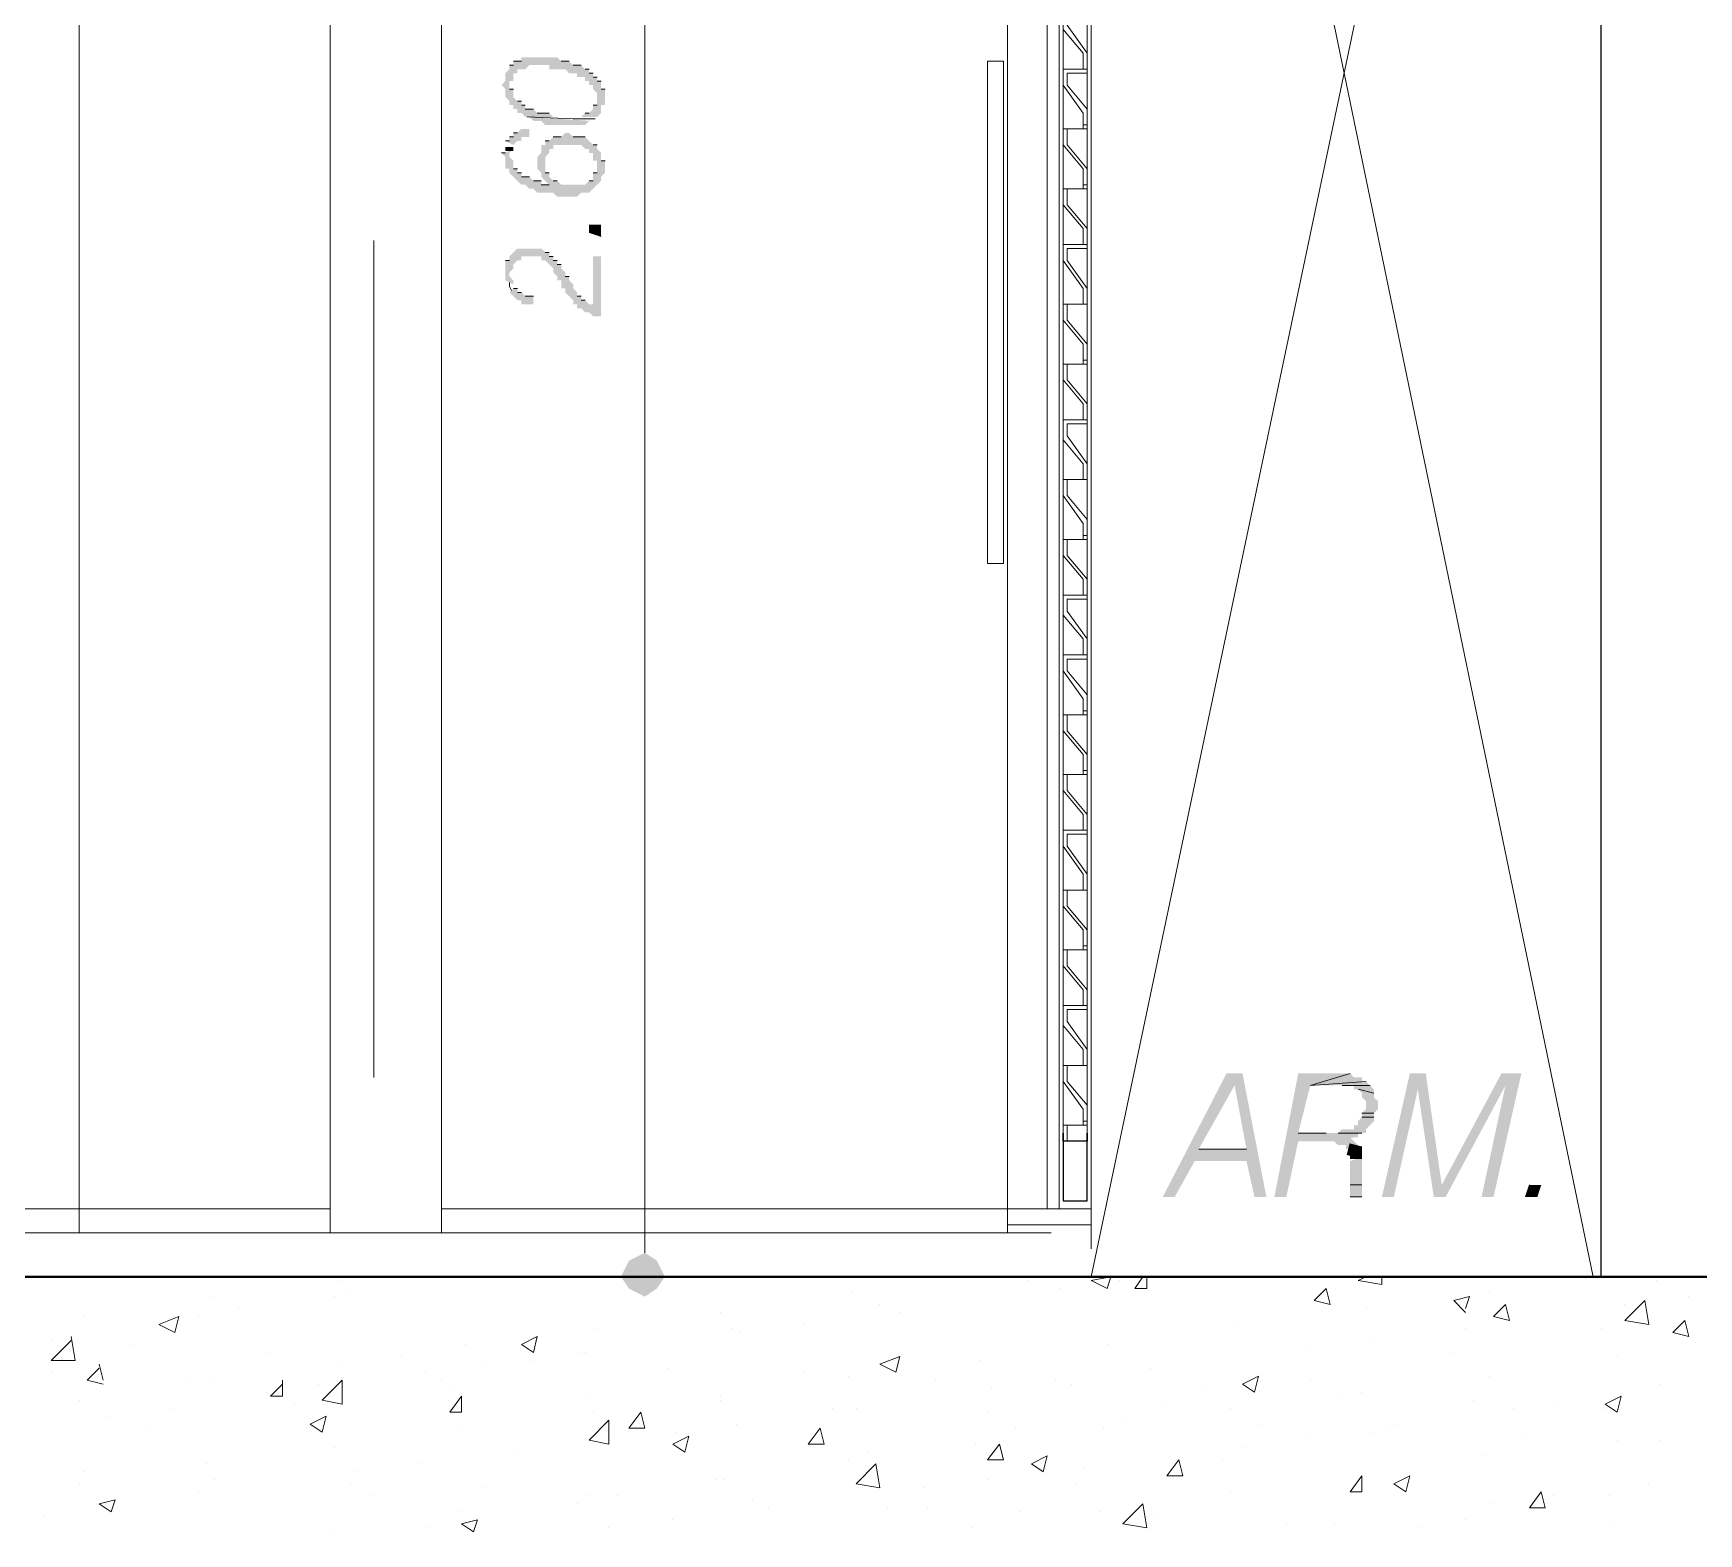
# Model space of a CAD drawing. Header units: millimetres. Extents: x 182 to 575, y -105 to 95.
# Drawn here: x 282.125 to 284.116, y 73.399 to 75.192 of the extents above; entities that cross this region are included whole.
import ezdxf

# ---------------------------------------------------------------- set-up
doc = ezdxf.new("R2010")
doc.units = ezdxf.units.MM
doc.header["$MEASUREMENT"] = 0
doc.layers.add('PDF_Geometry', color=7, linetype='Continuous')
doc.layers.add('PDF_Solid Fills', color=7, linetype='Continuous')

msp = doc.modelspace()

# ---------------------------------------------------------------- hatches: boundary and pattern name
at = {"layer": 'PDF_Solid Fills', "transparency": 33554559}
for points in [[(282.704, 75.1015), (282.704, 75.0967), (282.7088, 75.0967), (282.7135, 75.092), (282.7469, 75.092), (282.7421, 75.0967), (282.7278, 75.0967), (282.7231, 75.1015), (282.7135, 75.1015), (282.7135, 75.1062), (282.7088, 75.1062), (282.7088, 75.111), (282.704, 75.111), (282.6992, 75.1158), (282.6992, 75.1253), (282.6945, 75.1253), (282.6945, 75.1348), (282.6992, 75.1348), (282.6992, 75.1443), (282.704, 75.1443), (282.704, 75.1491), (282.7135, 75.1491), (282.7183, 75.1539), (282.7421, 75.1539), (282.7421, 75.1491), (282.7612, 75.1491), (282.7659, 75.1443), (282.7754, 75.1443), (282.7754, 75.1396), (282.785, 75.1396), (282.785, 75.1348), (282.7897, 75.1348), (282.7897, 75.1301), (282.7945, 75.1301), (282.7945, 75.1253), (282.7993, 75.1205), (282.7993, 75.1062), (282.7945, 75.1062), (282.7945, 75.1015), (282.7897, 75.0967), (282.785, 75.0967), (282.7802, 75.092), (282.7993, 75.092), (282.804, 75.0967), (282.804, 75.1062), (282.8088, 75.1062), (282.8088, 75.1253), (282.804, 75.1253), (282.804, 75.1348), (282.7993, 75.1348), (282.7993, 75.1396), (282.7945, 75.1396), (282.7945, 75.1443), (282.7897, 75.1443), (282.7897, 75.1491), (282.785, 75.1491), (282.7802, 75.1539), (282.7707, 75.1539), (282.7659, 75.1586), (282.7564, 75.1586), (282.7516, 75.1634), (282.7088, 75.1634), (282.7088, 75.1586), (282.6992, 75.1586), (282.6992, 75.1539), (282.6945, 75.1539), (282.6945, 75.1491), (282.6897, 75.1443), (282.6897, 75.1348), (282.685, 75.1301), (282.6897, 75.1253), (282.6897, 75.1158), (282.6945, 75.111), (282.6945, 75.1062), (282.6992, 75.1062), (282.6992, 75.1015)], [(282.7326, 75.0872), (282.7373, 75.0824), (282.785, 75.0824), (282.7897, 75.0872), (282.7945, 75.0872), (282.7183, 75.092), (282.7231, 75.0872)], [(282.6945, 75.0634), (282.6897, 75.0634), (282.6992, 75.0586), (282.704, 75.0634), (282.7088, 75.0634), (282.7088, 75.0681), (282.7183, 75.0681), (282.7183, 75.0777), (282.7088, 75.0777), (282.704, 75.0729), (282.6992, 75.0729), (282.6992, 75.0681), (282.6945, 75.0681)], [(282.7897, 74.9539), (282.804, 74.9491), (282.804, 74.9634), (282.7897, 74.9634)], [(282.7897, 74.8586), (282.7945, 74.8539), (282.804, 74.8539), (282.804, 74.9253), (282.7945, 74.9253), (282.7945, 74.8682), (282.7897, 74.8682), (282.785, 74.8729), (282.7802, 74.8729), (282.7802, 74.8777), (282.7754, 74.8777), (282.7754, 74.8824), (282.7707, 74.8872), (282.7707, 74.892), (282.7659, 74.8967), (282.7659, 74.9015), (282.7612, 74.9015), (282.7612, 74.9062), (282.7564, 74.911), (282.7564, 74.9158), (282.7516, 74.9158), (282.7516, 74.9205), (282.7469, 74.9205), (282.7469, 74.9253), (282.7421, 74.9253), (282.7421, 74.9301), (282.7373, 74.9301), (282.7326, 74.9348), (282.704, 74.9348), (282.6992, 74.9301), (282.6945, 74.9253), (282.6945, 74.9205), (282.6897, 74.9205), (282.6897, 74.8967), (282.6992, 74.892), (282.6992, 74.8967), (282.6945, 74.9015), (282.6945, 74.9062), (282.6992, 74.911), (282.6992, 74.9158), (282.704, 74.9205), (282.7088, 74.9205), (282.7088, 74.9253), (282.7326, 74.9253), (282.7326, 74.9205), (282.7373, 74.9205), (282.7421, 74.9158), (282.7469, 74.911), (282.7469, 74.9062), (282.7516, 74.9015), (282.7516, 74.8967), (282.7564, 74.8967), (282.7564, 74.8872), (282.7612, 74.8872), (282.7612, 74.8824), (282.7659, 74.8777), (282.7707, 74.8729), (282.7707, 74.8682), (282.7754, 74.8682), (282.7754, 74.8634), (282.7802, 74.8634), (282.785, 74.8586)], [(282.7088, 74.8729), (282.7088, 74.8682), (282.7231, 74.8682), (282.7231, 74.8777), (282.7135, 74.8777), (282.7088, 74.8824), (282.704, 74.8824), (282.704, 74.8872), (282.6992, 74.8872), (282.6945, 74.8824), (282.704, 74.8729)], [(283.904, 73.9491), (283.8802, 73.9491), (283.8088, 73.8158), (283.7897, 73.9491), (283.7707, 73.9491), (283.7373, 73.8015), (283.7516, 73.8015), (283.7802, 73.9301), (283.7993, 73.8015), (283.8135, 73.8015), (283.885, 73.9348), (283.8564, 73.8015), (283.8707, 73.8015)], [(283.6993, 73.8015), (283.7135, 73.8015), (283.7135, 73.8491), (283.6993, 73.8443)], [(283.9135, 73.8158), (283.9088, 73.8015), (283.9231, 73.8015), (283.9278, 73.8158)], [(282.8564, 73.6824), (282.8707, 73.692), (282.8802, 73.7062), (282.8707, 73.7253), (282.8564, 73.7348), (282.8373, 73.7253), (282.8278, 73.7062), (282.8373, 73.692)]]:
    msp.add_hatch(color=256, dxfattribs=at).paths.add_polyline_path(points)
h = msp.add_hatch(color=256, dxfattribs=at)
h.paths.add_polyline_path([(282.7373, 75.0253), (282.7373, 75.0443), (282.7421, 75.0491), (282.7421, 75.0539), (282.7469, 75.0539), (282.7469, 75.0586), (282.7802, 75.0586), (282.785, 75.0539), (282.7897, 75.0539), (282.7897, 75.0491), (282.7945, 75.0491), (282.7945, 75.0396), (282.7993, 75.0396), (282.7993, 75.0253), (282.7945, 75.0253), (282.7945, 75.0158), (282.7897, 75.0158), (282.785, 75.011), (282.7564, 75.011), (282.7516, 75.0158), (282.7469, 75.0158), (282.7421, 75.0205), (282.7421, 75.0253)])
h.paths.add_polyline_path([(282.7326, 75.0491), (282.7278, 75.0443), (282.7278, 75.0301), (282.7326, 75.0253), (282.7326, 75.0205), (282.7373, 75.0158), (282.7421, 75.011), (282.7326, 75.011), (282.7326, 75.0158), (282.7231, 75.0158), (282.7183, 75.0205), (282.7088, 75.0205), (282.7088, 75.0253), (282.704, 75.0253), (282.704, 75.0301), (282.6992, 75.0301), (282.6992, 75.0396), (282.6945, 75.0443), (282.6945, 75.0491), (282.6992, 75.0539), (282.6897, 75.0491), (282.685, 75.0491), (282.6897, 75.0443), (282.6897, 75.0301), (282.6945, 75.0301), (282.6945, 75.0253), (282.6992, 75.0205), (282.704, 75.0158), (282.7088, 75.011), (282.7135, 75.011), (282.7183, 75.0062), (282.7231, 75.0062), (282.7278, 75.0015), (282.7469, 75.0015), (282.7516, 74.9967), (282.7754, 74.9967), (282.7802, 75.0015), (282.7897, 75.0015), (282.804, 75.0158), (282.804, 75.0205), (282.8088, 75.0253), (282.8088, 75.0396), (282.804, 75.0396), (282.804, 75.0491), (282.7993, 75.0539), (282.7993, 75.0586), (282.7945, 75.0586), (282.7897, 75.0634), (282.785, 75.0681), (282.7707, 75.0681), (282.7659, 75.0729), (282.7612, 75.0729), (282.7564, 75.0681), (282.7469, 75.0681), (282.7421, 75.0634), (282.7373, 75.0634), (282.7373, 75.0586), (282.7326, 75.0586)], flags=0)
h = msp.add_hatch(color=256, dxfattribs=at)
h.paths.add_polyline_path([(283.5612, 73.9348), (283.5754, 73.8586), (283.5183, 73.8586)])
h.paths.add_polyline_path([(283.5992, 73.8015), (283.5707, 73.9491), (283.5516, 73.9491), (283.4754, 73.8015), (283.4897, 73.8015), (283.5135, 73.8443), (283.5754, 73.8443), (283.585, 73.8015)], flags=0)
h = msp.add_hatch(color=256, dxfattribs=at)
h.paths.add_polyline_path([(283.7135, 73.9205), (283.7183, 73.9158), (283.7183, 73.9062), (283.7135, 73.9015), (283.7135, 73.8967), (283.7088, 73.892), (283.7088, 73.8872), (283.704, 73.8872), (283.704, 73.8824), (283.6897, 73.8824), (283.685, 73.8777), (283.6373, 73.8777), (283.6516, 73.9348), (283.704, 73.9348), (283.704, 73.9301), (283.7088, 73.9301), (283.7135, 73.9253)])
h.paths.add_polyline_path([(283.7278, 73.9205), (283.7278, 73.9301), (283.7231, 73.9348), (283.7183, 73.9396), (283.7135, 73.9396), (283.7135, 73.9443), (283.704, 73.9443), (283.6993, 73.9491), (283.6373, 73.9491), (283.6088, 73.8015), (283.6231, 73.8015), (283.6373, 73.8681), (283.6802, 73.8681), (283.685, 73.8634), (283.6945, 73.8634), (283.6945, 73.8586), (283.7088, 73.8586), (283.7088, 73.8634), (283.704, 73.8681), (283.6998, 73.8723), (283.7088, 73.8729), (283.7088, 73.8771), (283.7135, 73.8777), (283.7183, 73.8777), (283.7183, 73.8824), (283.7231, 73.8872), (283.7278, 73.892), (283.7278, 73.9015), (283.7326, 73.9062), (283.7326, 73.9158)], flags=0)

# ---------------------------------------------------------------- linework, layer by layer
at = {"layer": 'PDF_Geometry', "lineweight": 20}
for points in [[(282.1802, 73.7586), (282.1802, 76.6062)], [(282.4802, 76.3062), (282.4802, 73.7586), (282.6135, 73.7586), (282.6135, 76.3062)], [(283.3802, 75.2205), (283.385, 75.2205), (283.385, 75.2158), (283.3612, 75.2158), (283.3612, 75.2015), (283.385, 75.1681), (283.385, 75.1491), (283.3802, 75.1491), (283.3802, 75.1539), (283.3802, 75.1681), (283.3564, 75.1967), (283.3564, 75.2205)], [(283.3802, 75.1491), (283.385, 75.1491), (283.385, 75.1443), (283.3612, 75.1443), (283.3612, 75.1301), (283.385, 75.1015), (283.385, 75.0824), (283.3802, 75.0824), (283.3802, 75.0777), (283.3802, 75.0824), (283.3802, 75.0967), (283.3564, 75.1301), (283.3564, 75.1491)], [(283.3802, 75.0824), (283.385, 75.0824), (283.385, 75.0777), (283.3612, 75.0777), (283.3612, 75.0586), (283.385, 75.0301), (283.385, 75.011), (283.3802, 75.011), (283.3802, 75.0062), (283.3802, 75.011), (283.3802, 75.0301), (283.3564, 75.0586), (283.3564, 75.0777), (283.3802, 75.0777)], [(283.3802, 75.011), (283.385, 75.011), (283.385, 75.0062), (283.3612, 75.0062), (283.3612, 74.9872), (283.385, 74.9586), (283.385, 74.9396), (283.3802, 74.9396), (283.3802, 74.9443), (283.3802, 74.9586), (283.3564, 74.9872), (283.3564, 75.0062), (283.3802, 75.0062)], [(283.3802, 74.9396), (283.385, 74.9396), (283.385, 74.9348), (283.3612, 74.9348), (283.3612, 74.9205), (283.385, 74.8872), (283.385, 74.8682), (283.3802, 74.8682), (283.3802, 74.8729), (283.3802, 74.8872), (283.3564, 74.9205), (283.3564, 74.9396)], [(283.3802, 74.8682), (283.385, 74.8682), (283.3612, 74.8682), (283.3612, 74.8491), (283.385, 74.8205), (283.385, 74.8015), (283.3802, 74.8015), (283.3802, 74.7967), (283.3802, 74.8015), (283.3802, 74.8205), (283.3564, 74.8491), (283.3564, 74.8682)], [(283.3802, 74.8015), (283.385, 74.8015), (283.385, 74.7967), (283.3612, 74.7967), (283.3612, 74.7777), (283.385, 74.7491), (283.385, 74.7301), (283.3802, 74.7301), (283.3802, 74.7348), (283.3802, 74.7491), (283.3564, 74.7777), (283.3564, 74.7967), (283.3802, 74.7967)], [(283.3802, 74.7301), (283.385, 74.7301), (283.385, 74.7253), (283.3612, 74.7253), (283.3612, 74.711), (283.385, 74.6777), (283.385, 74.6586), (283.3802, 74.6586), (283.3802, 74.6634), (283.3802, 74.6777), (283.3564, 74.7062), (283.3564, 74.7301)], [(283.3802, 74.6586), (283.385, 74.6586), (283.3612, 74.6586), (283.3612, 74.6396), (283.385, 74.611), (283.385, 74.592), (283.3802, 74.592), (283.3802, 74.5872), (283.3802, 74.592), (283.3802, 74.6062), (283.3564, 74.6396), (283.3564, 74.6586)], [(283.3802, 74.592), (283.385, 74.592), (283.385, 74.5872), (283.3612, 74.5872), (283.3612, 74.5681), (283.385, 74.5396), (283.385, 74.5205), (283.3802, 74.5205), (283.3802, 74.5396), (283.3564, 74.5681), (283.3564, 74.5872), (283.3802, 74.5872)], [(283.3802, 74.5205), (283.385, 74.5205), (283.385, 74.5158), (283.3612, 74.5158), (283.3612, 74.5015), (283.385, 74.4682), (283.385, 74.4491), (283.3802, 74.4491), (283.3802, 74.4539), (283.3802, 74.4682), (283.3564, 74.4967), (283.3564, 74.5205)], [(283.3802, 74.4491), (283.385, 74.4491), (283.385, 74.4443), (283.3612, 74.4443), (283.3612, 74.4301), (283.385, 74.4015), (283.385, 74.3824), (283.3802, 74.3824), (283.3802, 74.3777), (283.3802, 74.3824), (283.3802, 74.3967), (283.3564, 74.4301), (283.3564, 74.4491)], [(283.3802, 74.3824), (283.385, 74.3824), (283.385, 74.3777), (283.3612, 74.3777), (283.3612, 74.3586), (283.385, 74.3301), (283.385, 74.311), (283.3802, 74.311), (283.3802, 74.3062), (283.3802, 74.311), (283.3802, 74.3301), (283.3564, 74.3586), (283.3564, 74.3777), (283.3802, 74.3777)], [(283.3802, 74.311), (283.385, 74.311), (283.385, 74.3062), (283.3612, 74.3062), (283.3612, 74.2872), (283.385, 74.2586), (283.385, 74.2396), (283.3802, 74.2396), (283.3802, 74.2443), (283.3802, 74.2586), (283.3564, 74.2872), (283.3564, 74.3062), (283.3802, 74.3062)], [(283.3802, 74.2396), (283.385, 74.2396), (283.385, 74.2348), (283.3612, 74.2348), (283.3612, 74.2205), (283.385, 74.1872), (283.385, 74.1681), (283.3802, 74.1681), (283.3802, 74.1729), (283.3802, 74.1872), (283.3564, 74.2205), (283.3564, 74.2396)], [(283.3802, 74.1681), (283.385, 74.1681), (283.3612, 74.1681), (283.3612, 74.1491), (283.385, 74.1205), (283.385, 74.1015), (283.3802, 74.1015), (283.3802, 74.0967), (283.3802, 74.1015), (283.3802, 74.1205), (283.3564, 74.1491), (283.3564, 74.1681)], [(283.3802, 74.1015), (283.385, 74.1015), (283.385, 74.0967), (283.3612, 74.0967), (283.3612, 74.0777), (283.385, 74.0491), (283.385, 74.0301), (283.3802, 74.0301), (283.3802, 74.0491), (283.3564, 74.0777), (283.3564, 74.0967), (283.3802, 74.0967)], [(283.3802, 74.0301), (283.385, 74.0301), (283.385, 74.0253), (283.3612, 74.0253), (283.3612, 74.011), (283.385, 73.9777), (283.385, 73.9586), (283.3802, 73.9586), (283.3802, 73.9634), (283.3802, 73.9777), (283.3564, 74.0062), (283.3564, 74.0301)], [(283.3802, 73.9586), (283.385, 73.9586), (283.3612, 73.9586), (283.3612, 73.9396), (283.385, 73.911), (283.385, 73.892), (283.3802, 73.892), (283.3802, 73.8872), (283.3802, 73.892), (283.3802, 73.9062), (283.3564, 73.9396), (283.3564, 73.9586)], [(283.6993, 73.9491), (283.6516, 73.9348), (283.6993, 73.9491)], [(283.7183, 73.9396), (283.6516, 73.9348), (283.7183, 73.9396)], [(283.7231, 73.9348), (283.6897, 73.9348), (283.7231, 73.9348)], [(283.7088, 73.9301), (283.7278, 73.9253), (283.7088, 73.9301)], [(283.685, 73.8777), (283.7135, 73.8777), (283.685, 73.8777)], [(283.2897, 73.7872), (283.3897, 73.7872), (283.3897, 73.7681), (283.2897, 73.7681)]]:
    msp.add_lwpolyline(points, close=True, dxfattribs=at)
for points in [[(283.2897, 73.7586), (283.2897, 76.611)], [(283.3564, 73.8681), (283.3564, 73.8872), (283.3802, 73.8872), (283.3802, 73.892), (283.385, 73.892), (283.385, 73.8872), (283.3612, 73.8872), (283.3612, 73.8681)], [(283.7278, 73.9015), (283.7135, 73.9015), (283.7278, 73.9015)], [(283.7135, 73.8967), (283.7278, 73.8967), (283.7135, 73.8967)], [(283.6373, 73.8777), (283.6707, 73.8777), (283.6373, 73.8777)], [(283.5183, 73.8586), (283.5754, 73.8586), (283.5183, 73.8586)], [(283.6993, 73.8158), (283.7135, 73.8158), (283.6993, 73.8158)], [(283.9088, 73.8015), (283.9135, 73.8158), (283.9088, 73.8015)], [(283.7135, 73.8015), (283.6993, 73.8015), (283.7135, 73.8015)], [(283.6993, 73.8015), (283.7135, 73.8015), (283.6993, 73.8015)]]:
    msp.add_lwpolyline(points, dxfattribs=at)
at = {"layer": 'PDF_Geometry', "lineweight": 13}
for points in [[(283.3897, 76.6062), (283.9897, 73.7062)], [(283.3897, 73.7062), (283.9992, 76.6062)], [(283.3897, 73.7967), (283.3897, 73.7872), (283.3897, 76.592)], [(283.3373, 76.5729), (283.3373, 73.7872)], [(283.3516, 76.5729), (283.3516, 73.7872)], [(283.2897, 73.7586), (283.2897, 76.3062), (282.6135, 76.3062), (282.6135, 73.7586)], [(282.8564, 73.7348), (282.8564, 73.7586), (282.8564, 76.2586), (282.8564, 76.2824)], [(283.3564, 73.8777), (283.3564, 75.8158)], [(283.385, 73.8777), (283.385, 75.8158)], [(282.6945, 75.1539), (282.6992, 75.1539), (282.6945, 75.1539)], [(282.6992, 75.1586), (282.7088, 75.1586), (282.6992, 75.1586)], [(282.7659, 75.1586), (282.7564, 75.1586), (282.7659, 75.1586)], [(282.7802, 75.1539), (282.7707, 75.1539), (282.7802, 75.1539)], [(282.7897, 75.1491), (282.785, 75.1491), (282.7897, 75.1491)], [(282.7945, 75.1443), (282.7897, 75.1443), (282.7945, 75.1443)], [(282.6992, 75.1253), (282.6945, 75.1253), (282.6992, 75.1253)], [(282.7993, 75.1396), (282.7945, 75.1396), (282.7993, 75.1396)], [(282.804, 75.1348), (282.7993, 75.1348), (282.804, 75.1348)], [(282.8088, 75.1253), (282.804, 75.1253), (282.8088, 75.1253)], [(282.7088, 75.111), (282.704, 75.111), (282.7088, 75.111)], [(282.7135, 75.1062), (282.7088, 75.1062), (282.7135, 75.1062)], [(282.7231, 75.1015), (282.7135, 75.1015), (282.7231, 75.1015)], [(282.7945, 75.1062), (282.7993, 75.1062), (282.7945, 75.1062)], [(282.7159, 75.092), (282.7707, 75.0896), (282.7969, 75.0896)], [(282.7421, 75.0967), (282.7278, 75.0967), (282.7421, 75.0967)], [(282.785, 75.0967), (282.7897, 75.0967), (282.785, 75.0967)], [(282.6897, 75.0634), (282.6945, 75.0634), (282.6897, 75.0634)], [(282.6945, 75.0681), (282.6992, 75.0681), (282.6945, 75.0681)], [(282.6992, 75.0729), (282.704, 75.0729), (282.6992, 75.0729)], [(282.7373, 75.0634), (282.7421, 75.0634), (282.7373, 75.0634)], [(282.7469, 75.0681), (282.7564, 75.0681), (282.7469, 75.0681)], [(282.785, 75.0681), (282.7707, 75.0681), (282.785, 75.0681)], [(282.685, 75.0491), (282.6897, 75.0491), (282.685, 75.0491)], [(282.7993, 75.0586), (282.7945, 75.0586), (282.7993, 75.0586)], [(282.704, 75.0301), (282.6992, 75.0301), (282.704, 75.0301)], [(282.7088, 75.0253), (282.704, 75.0253), (282.7088, 75.0253)], [(282.7421, 75.0253), (282.7373, 75.0253), (282.7421, 75.0253)], [(282.7945, 75.0253), (282.7993, 75.0253), (282.7945, 75.0253)], [(282.8088, 75.0396), (282.804, 75.0396), (282.8088, 75.0396)], [(282.7183, 75.0205), (282.7088, 75.0205), (282.7183, 75.0205)], [(282.7326, 75.0158), (282.7231, 75.0158), (282.7326, 75.0158)], [(282.7421, 75.011), (282.7326, 75.011), (282.7421, 75.011)], [(282.7516, 75.0158), (282.7469, 75.0158), (282.7516, 75.0158)], [(282.7897, 75.0158), (282.7945, 75.0158), (282.7897, 75.0158)], [(282.5326, 73.9443), (282.5326, 74.9443)], [(282.804, 74.9491), (282.7897, 74.9539), (282.804, 74.9491)], [(282.7421, 74.9301), (282.7373, 74.9301), (282.7421, 74.9301)], [(282.7469, 74.9253), (282.7421, 74.9253), (282.7469, 74.9253)], [(282.6897, 74.9205), (282.6945, 74.9205), (282.6897, 74.9205)], [(282.7516, 74.9205), (282.7469, 74.9205), (282.7516, 74.9205)], [(282.7564, 74.9158), (282.7516, 74.9158), (282.7564, 74.9158)], [(282.6945, 74.8943), (282.6945, 74.8896), (282.6969, 74.8848)], [(282.704, 74.8872), (282.6992, 74.8872), (282.704, 74.8872)], [(282.7088, 74.8824), (282.704, 74.8824), (282.7088, 74.8824)], [(282.7659, 74.9015), (282.7612, 74.9015), (282.7659, 74.9015)], [(282.7231, 74.8777), (282.7135, 74.8777), (282.7231, 74.8777)], [(282.7802, 74.8777), (282.7754, 74.8777), (282.7802, 74.8777)], [(282.785, 74.8729), (282.7802, 74.8729), (282.785, 74.8729)], [(280.4945, 73.7872), (282.4802, 73.7872)], [(282.6135, 73.7872), (283.2897, 73.7872)], [(283.3897, 73.7396), (283.3897, 73.7681)], [(280.2802, 73.7062), (280.2802, 73.7586), (283.3421, 73.7586)], [(282.8278, 73.7062), (282.7659, 73.7062)], [(282.5326, 73.4443), (282.5326, 73.4443)]]:
    msp.add_lwpolyline(points, dxfattribs=at)
at = {"layer": 'PDF_Geometry', "lineweight": 25}
for points in [[(283.9992, 73.7062), (283.9992, 76.6062)], [(283.3564, 73.8777), (283.3564, 73.8777)], [(283.3564, 73.8586), (283.3564, 73.8586)], [(284.1421, 73.7062), (283.9897, 73.7062)]]:
    msp.add_lwpolyline(points, dxfattribs=at)
at = {"layer": 'PDF_Geometry', "lineweight": 13}
for points in [[(283.2659, 75.1586), (283.285, 75.1586), (283.285, 74.5586), (283.2659, 74.5586)], [(281.704, 73.7062), (283.0516, 73.7062)]]:
    msp.add_lwpolyline(points, close=True, dxfattribs=at)
msp.add_lwpolyline([(282.6945, 75.061, 0, 0, 0), (282.6945, 75.0562, 0.00952, 0.00952, 0), (282.6945, 75.0515, 0, 0, 0)], format="xyseb", dxfattribs=at)
at = {"layer": 'PDF_Geometry', "lineweight": 25}
msp.add_lwpolyline([(283.385, 73.7967), (283.385, 73.8777), (283.385, 73.8681), (283.3564, 73.8681), (283.3564, 73.8777), (283.3564, 73.7967)], close=True, dxfattribs=at)
at = {"layer": 'PDF_Geometry', "lineweight": 20, "const_width": 0.0143}
msp.add_lwpolyline([(283.6969, 73.8586), (283.7064, 73.8562), (283.7064, 73.8515), (283.7064, 73.8467)], dxfattribs=at)
at = {"layer": 'PDF_Geometry', "lineweight": 40}
msp.add_lwpolyline([(292.9516, 73.3586), (293.404, 73.3586), (293.404, 73.7062), (280.6802, 73.7062), (280.304, 73.7062), (280.304, 73.3586), (280.6802, 73.3586), (280.7516, 73.3586)], dxfattribs=at)
at = {"layer": 'PDF_Geometry', "lineweight": 0}
for points in [[(282.4897, 73.7015), (282.4897, 73.7015)], [(283.2564, 73.7062), (283.2564, 73.7062)], [(283.3135, 73.7015), (283.3135, 73.7015)], [(283.3516, 73.692), (283.3516, 73.692)], [(283.4231, 73.7015), (283.4231, 73.7015)], [(283.4564, 73.7062), (283.4564, 73.692), (283.4421, 73.692), (283.4516, 73.7062)], [(283.7373, 73.7062), (283.7373, 73.6967), (283.7088, 73.7015), (283.7183, 73.7062)], [(284.0659, 73.7015), (284.0659, 73.7015)], [(282.3373, 73.6824), (282.3373, 73.6824)], [(282.3707, 73.6681), (282.3707, 73.6681)], [(282.485, 73.6824), (282.485, 73.6824)], [(282.4993, 73.6872), (282.4993, 73.6872)], [(283.104, 73.6872), (283.104, 73.6872)], [(283.1373, 73.6729), (283.1373, 73.6729)], [(283.7183, 73.6681), (283.7183, 73.6681)], [(283.8373, 73.6634), (283.8231, 73.6777), (283.8421, 73.6824), (283.8373, 73.6681)], [(283.8659, 73.6872), (283.8659, 73.6872)], [(284.0278, 73.6729), (284.0278, 73.6729)], [(284.104, 73.6824), (284.104, 73.6824)], [(282.185, 73.6586), (282.185, 73.6586)], [(282.2945, 73.6586), (282.2945, 73.6586)], [(282.3231, 73.6586), (282.3231, 73.6586)], [(282.9469, 73.6634), (282.9469, 73.6634)], [(283.0469, 73.6491), (283.0469, 73.6491)], [(283.1612, 73.6634), (283.1612, 73.6634)], [(283.5612, 73.6491), (283.5612, 73.6491)], [(282.1707, 73.6348), (282.1754, 73.6062), (282.1469, 73.6062), (282.1707, 73.6301)], [(282.1469, 73.6301), (282.1469, 73.6301)], [(282.7993, 73.6443), (282.7993, 73.6443)], [(282.9612, 73.6443), (282.9612, 73.6443)], [(282.9707, 73.6396), (282.9707, 73.6396)], [(283.7231, 73.6301), (283.7231, 73.6301)], [(283.8373, 73.6443), (283.8373, 73.6443)], [(283.9992, 73.6443), (283.9992, 73.6443)], [(282.2421, 73.6253), (282.2421, 73.6253)], [(282.404, 73.6158), (282.404, 73.6158)], [(282.5659, 73.611), (282.5659, 73.611)], [(282.6421, 73.6253), (282.6421, 73.6253)], [(282.7802, 73.6158), (282.7802, 73.6158)], [(282.785, 73.6158), (282.785, 73.6158)], [(283.4088, 73.6253), (283.4088, 73.6253)], [(283.6469, 73.6205), (283.6469, 73.6205)], [(283.8231, 73.6158), (283.8231, 73.6158)], [(284.0183, 73.611), (284.0183, 73.611)], [(282.1469, 73.592), (282.1469, 73.592)], [(282.2088, 73.5777), (282.1897, 73.5824), (282.204, 73.5967)], [(282.2088, 73.5824), (282.204, 73.6015)], [(282.4897, 73.6015), (282.4897, 73.6015)], [(282.5945, 73.592), (282.5945, 73.592)], [(282.6659, 73.6015), (282.6659, 73.6015)], [(282.7231, 73.6062), (282.7231, 73.6062)], [(282.885, 73.5967), (282.885, 73.5967)], [(283.0469, 73.592), (283.0469, 73.592)], [(283.2564, 73.6062), (283.2564, 73.6062)], [(283.4612, 73.5967), (283.4612, 73.5967)], [(282.3088, 73.5824), (282.3088, 73.5824)], [(282.3373, 73.5824), (282.3373, 73.5824)], [(282.404, 73.5681), (282.404, 73.5681)], [(282.4231, 73.5824), (282.4231, 73.5634), (282.4088, 73.5634), (282.4231, 73.5777)], [(282.4659, 73.5777), (282.4659, 73.5777)], [(282.6135, 73.5824), (282.6135, 73.5824)], [(282.6278, 73.5729), (282.6278, 73.5729)], [(283.0992, 73.5872), (283.0992, 73.5872)], [(283.204, 73.5824), (283.204, 73.5824)], [(283.2707, 73.5729), (283.2707, 73.5729)], [(283.3469, 73.5824), (283.3469, 73.5824)], [(283.3659, 73.5777), (283.3659, 73.5777)], [(283.5231, 73.5729), (283.5231, 73.5729)], [(283.6516, 73.5824), (283.6516, 73.5824)], [(283.7135, 73.5681), (283.7135, 73.5681)], [(283.8659, 73.5872), (283.8659, 73.5872)], [(284.0707, 73.5777), (284.0707, 73.5777)], [(282.1802, 73.5586), (282.1802, 73.5586)], [(282.2897, 73.5491), (282.2897, 73.5491)], [(282.4373, 73.5539), (282.4373, 73.5539)], [(282.7897, 73.5634), (282.7897, 73.5634)], [(282.9469, 73.5634), (282.9469, 73.5634)], [(282.9469, 73.5586), (282.9469, 73.5586)], [(283.0802, 73.5491), (283.0802, 73.5491)], [(283.1088, 73.5491), (283.1088, 73.5491)], [(283.4754, 73.5539), (283.4754, 73.5539)], [(283.5564, 73.5491), (283.5564, 73.5491)], [(283.685, 73.5634), (283.685, 73.5634)], [(283.8469, 73.5586), (283.8469, 73.5586)], [(283.8945, 73.5491), (283.8945, 73.5491)], [(283.9469, 73.5539), (283.9469, 73.5539)], [(284.004, 73.5491), (284.004, 73.5491)], [(284.0231, 73.5634), (284.0231, 73.5634)], [(282.2135, 73.5396), (282.2135, 73.5396)], [(282.7945, 73.5443), (282.7945, 73.5443)], [(282.9659, 73.5301), (282.9659, 73.5301)], [(283.2659, 73.5443), (283.2659, 73.5443)], [(283.4278, 73.5348), (283.4278, 73.5348)], [(283.5897, 73.5301), (283.5897, 73.5301)], [(283.7564, 73.5301), (283.7564, 73.5301)], [(282.2612, 73.5253), (282.2612, 73.5253)], [(282.6373, 73.5253), (282.6373, 73.5253)], [(282.8945, 73.5205), (282.8945, 73.5205)], [(283.2993, 73.5253), (283.2993, 73.5253)], [(283.404, 73.5253), (283.404, 73.5253)], [(283.6469, 73.5158), (283.6469, 73.5158)], [(283.7231, 73.5205), (283.7231, 73.5205)], [(283.7469, 73.5253), (283.7469, 73.5253)], [(283.9088, 73.5158), (283.9088, 73.5158)], [(284.0183, 73.511), (284.0183, 73.511)], [(284.0707, 73.511), (284.0707, 73.511)], [(282.485, 73.5015), (282.485, 73.5015)], [(282.704, 73.4967), (282.704, 73.4967)], [(283.1231, 73.4967), (283.1231, 73.4967)], [(283.2516, 73.5062), (283.2516, 73.5062)], [(283.5707, 73.5015), (283.5707, 73.5015)], [(283.8612, 73.492), (283.8612, 73.492)], [(282.185, 73.4729), (282.185, 73.4729)], [(282.3326, 73.4824), (282.3326, 73.4824)], [(282.5135, 73.4729), (282.5135, 73.4729)], [(282.5897, 73.4824), (282.5897, 73.4824)], [(283.0992, 73.4872), (283.0992, 73.4872)], [(283.3802, 73.4777), (283.3802, 73.4777)], [(283.5469, 73.4872), (283.5469, 73.4872)], [(282.1802, 73.4586), (282.1802, 73.4586)], [(282.3231, 73.4491), (282.3231, 73.4491)], [(282.3421, 73.4634), (282.3421, 73.4634)], [(282.504, 73.4586), (282.504, 73.4586)], [(282.6659, 73.4539), (282.6659, 73.4539)], [(282.9421, 73.4634), (282.9421, 73.4634)], [(282.9516, 73.4634), (282.9516, 73.4634)], [(283.1897, 73.4539), (283.1897, 73.4539)], [(283.2659, 73.4634), (283.2659, 73.4634)], [(283.3707, 73.4586), (283.3707, 73.4586)], [(283.5564, 73.4491), (283.5564, 73.4491)], [(283.7088, 73.4681), (283.7088, 73.4681)], [(284.0564, 73.4586), (284.0564, 73.4586)], [(282.2135, 73.4348), (282.2135, 73.4348)], [(282.7754, 73.4348), (282.7754, 73.4348)], [(282.7897, 73.4443), (282.7897, 73.4443)], [(282.8231, 73.4443), (282.8231, 73.4443)], [(282.985, 73.4396), (282.985, 73.4396)], [(283.004, 73.4301), (283.004, 73.4301)], [(283.1469, 73.4301), (283.1469, 73.4301)], [(283.1945, 73.4301), (283.1945, 73.4301)], [(283.8707, 73.4348), (283.8707, 73.4348)], [(283.9421, 73.4443), (283.9421, 73.4443)], [(284.0088, 73.4443), (284.0088, 73.4443)], [(282.1373, 73.4205), (282.1373, 73.4205)], [(282.6373, 73.4253), (282.6373, 73.4253)], [(282.8897, 73.4158), (282.8897, 73.4158)], [(283.304, 73.4253), (283.304, 73.4253)], [(283.3993, 73.4253), (283.3993, 73.4253)], [(283.4659, 73.4205), (283.4659, 73.4205)], [(283.6231, 73.411), (283.6231, 73.411)], [(283.6802, 73.411), (283.6802, 73.411)], [(283.8373, 73.4158), (283.8373, 73.4158)], [(284.0135, 73.411), (284.0135, 73.411)], [(282.4802, 73.4015), (282.4802, 73.4015)], [(282.5993, 73.4062), (282.5993, 73.4062)], [(282.8135, 73.4062), (282.8135, 73.4062)], [(283.2469, 73.4062), (283.2469, 73.4062)], [(283.785, 73.4062), (283.785, 73.4062)]]:
    msp.add_lwpolyline(points, dxfattribs=at)
for points in [[(283.4135, 73.7062), (283.4088, 73.692), (283.3897, 73.7015)], [(283.6707, 73.692), (283.6754, 73.6729), (283.6564, 73.6777)], [(283.885, 73.6729), (283.8897, 73.6539), (283.8707, 73.6586)], [(284.0564, 73.6491), (284.0278, 73.6539), (284.0516, 73.6777)], [(282.2992, 73.6586), (282.2945, 73.6396), (282.2754, 73.6491)], [(284.0993, 73.6539), (284.104, 73.6348), (284.085, 73.6396)], [(282.7278, 73.6348), (282.7231, 73.6158), (282.7088, 73.6253)], [(283.1612, 73.611), (283.1564, 73.592), (283.1373, 73.6015)], [(282.4945, 73.5539), (282.4707, 73.5586), (282.4945, 73.5824)], [(283.5897, 73.5872), (283.585, 73.5681), (283.5707, 73.5777)], [(282.6373, 73.5634), (282.6373, 73.5443), (282.6231, 73.5443)], [(284.0231, 73.5634), (284.0183, 73.5443), (284.004, 73.5539)], [(282.4754, 73.5396), (282.4707, 73.5205), (282.4564, 73.5301)], [(282.8135, 73.5062), (282.7897, 73.511), (282.8135, 73.5348)], [(282.8516, 73.5443), (282.8564, 73.5253), (282.8373, 73.5253)], [(282.9088, 73.5158), (282.904, 73.4967), (282.8897, 73.5062)], [(283.0659, 73.5253), (283.0707, 73.5062), (283.0516, 73.5062)], [(283.2802, 73.5062), (283.285, 73.4872), (283.2659, 73.4872)], [(283.3373, 73.492), (283.3326, 73.4729), (283.3183, 73.4824)], [(283.1373, 73.4539), (283.1088, 73.4586), (283.1326, 73.4824)], [(283.4945, 73.4872), (283.4992, 73.4681), (283.4802, 73.4681)], [(283.7135, 73.4681), (283.7135, 73.4491), (283.6993, 73.4491)], [(283.7707, 73.4681), (283.7659, 73.4491), (283.7516, 73.4586)], [(283.9278, 73.4491), (283.9326, 73.4301), (283.9135, 73.4301)], [(282.2231, 73.4396), (282.2183, 73.4253), (282.204, 73.4348)], [(283.4564, 73.4062), (283.4278, 73.411), (283.4516, 73.4348)], [(282.6564, 73.4158), (282.6516, 73.4015), (282.6373, 73.411)]]:
    msp.add_lwpolyline(points, close=True, dxfattribs=at)

doc.saveas('drawing.dxf')
